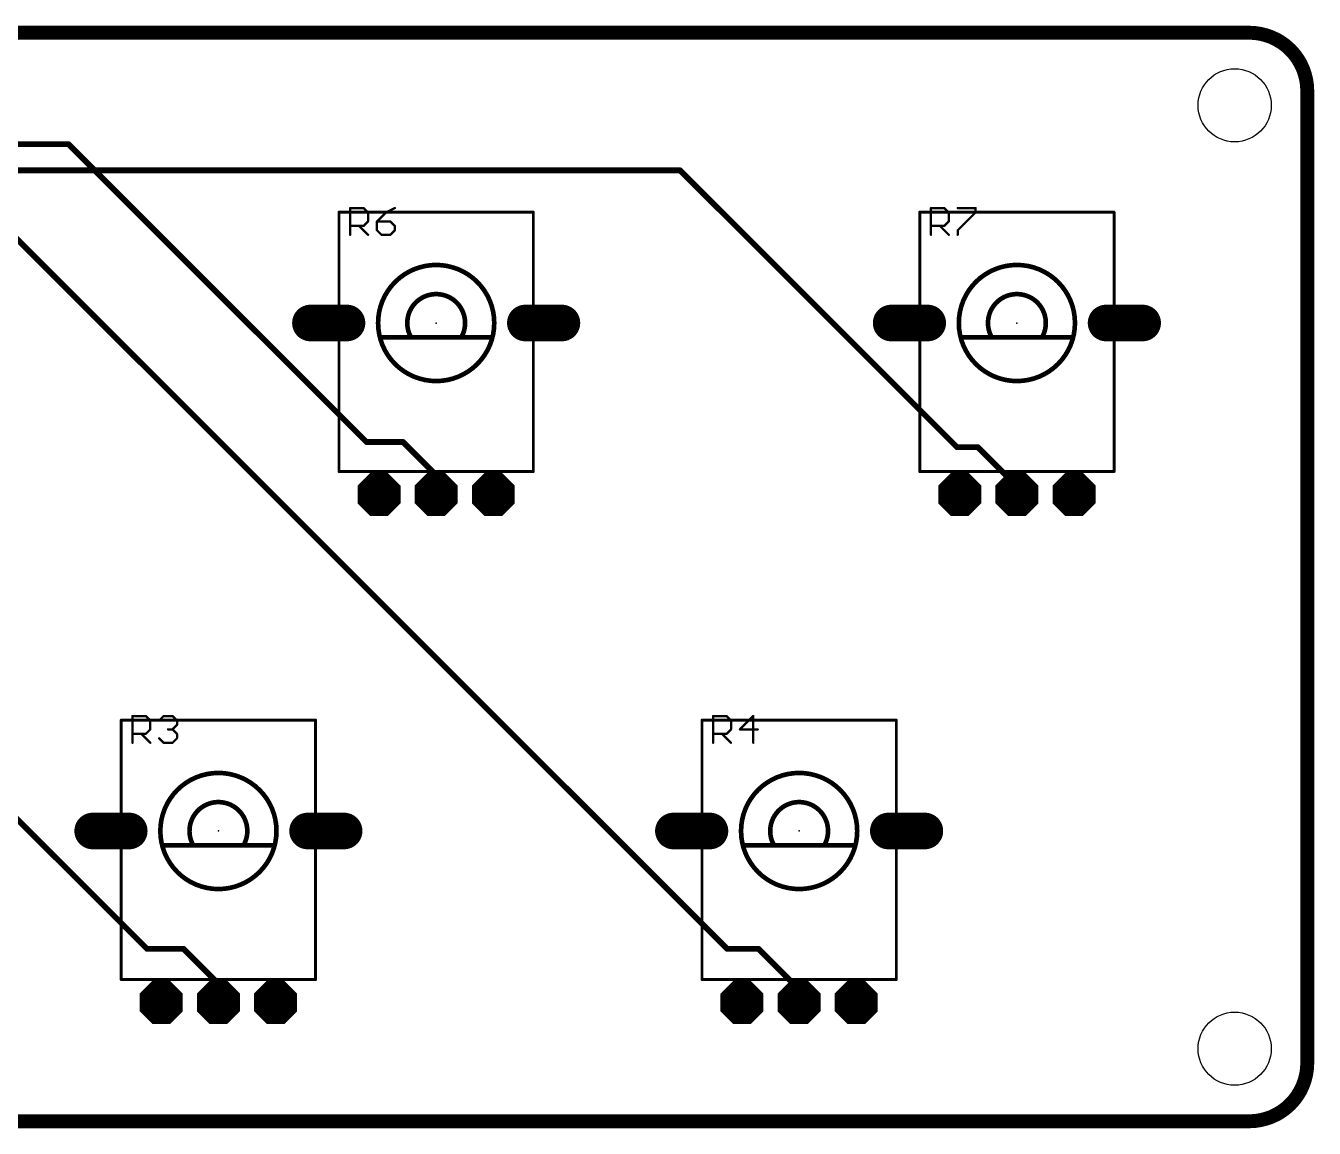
# Model space of a CAD drawing. Extents: x 0 to 115, y 0 to 48.
# Drawn here: x 58.2 to 114.6, y -0.3 to 47.9 of the extents above; entities that cross this region are included whole.
import ezdxf

# ---------------------------------------------------------------- set-up
doc = ezdxf.new("R2010")
doc.units = 0
for name, color, linetype in [('1', 12, 'CONTINUOUS'), ('16', 132, 'CONTINUOUS'), ('17', 122, 'CONTINUOUS'), ('20', 53, 'CONTINUOUS'), ('21', 251, 'CONTINUOUS'), ('23', 53, 'CONTINUOUS')]:
    doc.layers.add(name, color=color, linetype=linetype)

# ---------------------------------------------------------------- blocks, each defined once
blk = doc.blocks.new('OCTAGONP')
at = {"const_width": 0.5}
blk.add_lwpolyline([(-0.25, -0.1036), (-0.25, 0.1036), (-0.1036, 0.25), (0.1036, 0.25), (0.25, 0.1036), (0.25, -0.1036), (0.1036, -0.25), (-0.1036, -0.25), (-0.25, -0.1036), (-0.25, 0.1036)], dxfattribs=at)
blk = doc.blocks.new('LONGP100')
at = {"const_width": 1}
blk.add_lwpolyline([(-0.5, 0), (0.5, 0)], dxfattribs=at)
at = {"const_width": 0.5}
for points in [[(-0.5, 0.25, 1), (-0.5, -0.25)], [(0.5, -0.25, 1), (0.5, 0.25)]]:
    blk.add_lwpolyline(points, format="xyb", dxfattribs=at)

msp = doc.modelspace()

# ---------------------------------------------------------------- linework, layer by layer
at = {"layer": '1'}
for points, const_width in [([(111.76, 47.625), (2.54, 47.625)], 0.4064), ([(114.3, 2.54), (114.3, 45.085)], 0.4064), ([(86.868, 41.6052), (20.1168, 41.6052)], 0.254), ([(98.9838, 29.4894), (86.868, 41.6052)], 0.254), ([(99.8982, 29.4894), (98.9838, 29.4894)], 0.254), ([(101.4984, 27.8892), (99.8982, 29.4894)], 0.254), ([(101.4984, 27.432), (101.4984, 27.8892)], 0.254), ([(101.4984, 27.432), (101.6, 27.425)], 0.254), ([(2.54, 0), (111.76, 0)], 0.4064)]:
    msp.add_lwpolyline(points, dxfattribs=dict(at, const_width=const_width))
for points, const_width in [([(114.3, 45.085, 0.4142), (111.76, 47.625)], 0.4064), ([(111.76, 47.7266, 1), (111.76, 47.5234)], 0.2032), ([(111.76, 47.5234, 1), (111.76, 47.7266)], 0.2032), ([(114.4016, 45.085, 1), (114.1984, 45.085)], 0.2032), ([(114.1984, 45.085, 1), (114.4016, 45.085)], 0.2032), ([(86.9129, 41.6501, 1), (86.8231, 41.5603)], 0.127), ([(86.868, 41.5417, 1), (86.868, 41.6687)], 0.127), ([(98.9838, 29.5529, 1), (98.9838, 29.4259)], 0.127), ([(98.9389, 29.4445, 1), (99.0287, 29.5343)], 0.127), ([(99.9431, 29.5343, 1), (99.8533, 29.4445)], 0.127), ([(99.8982, 29.4259, 1), (99.8982, 29.5529)], 0.127), ([(101.5619, 27.8892, 1), (101.4349, 27.8892)], 0.127), ([(101.4535, 27.8443, 1), (101.5433, 27.9341)], 0.127), ([(101.5028, 27.4953, 1), (101.494, 27.3687)], 0.127), ([(101.4349, 27.432, 1), (101.5619, 27.432)], 0.127), ([(101.5956, 27.3617, 1), (101.6044, 27.4883)], 0.127), ([(111.76, 0, 0.4142), (114.3, 2.54)], 0.4064), ([(114.4016, 2.54, 1), (114.1984, 2.54)], 0.2032), ([(114.1984, 2.54, 1), (114.4016, 2.54)], 0.2032), ([(111.76, 0.1016, 1), (111.76, -0.1016)], 0.2032), ([(111.76, -0.1016, 1), (111.76, 0.1016)], 0.2032)]:
    msp.add_lwpolyline(points, format="xyb", dxfattribs=dict(at, const_width=const_width))
at = {"layer": '16'}
for points, const_width in [([(111.76, 47.625), (2.54, 47.625)], 0.6096), ([(114.3, 2.54), (114.3, 45.085)], 0.6096), ([(60.1218, 42.7482), (23.0886, 42.7482)], 0.254), ([(73.152, 29.718), (60.1218, 42.7482)], 0.254), ([(88.9254, 7.5438), (54.1782, 42.291)], 0.254), ([(74.7522, 29.718), (73.152, 29.718)], 0.254), ([(76.1238, 28.3464), (74.7522, 29.718)], 0.254), ([(76.1238, 27.432), (76.1238, 28.3464)], 0.254), ([(63.5508, 7.5438), (43.2054, 27.8892)], 0.254), ([(76.1238, 27.432), (76.2, 27.425)], 0.254), ([(65.151, 7.5438), (63.5508, 7.5438)], 0.254), ([(66.5226, 6.1722), (65.151, 7.5438)], 0.254), ([(90.297, 7.5438), (88.9254, 7.5438)], 0.254), ([(91.8972, 5.9436), (90.297, 7.5438)], 0.254), ([(66.5226, 5.2578), (66.5226, 6.1722)], 0.254), ([(91.8972, 5.2578), (91.8972, 5.9436)], 0.254), ([(66.5226, 5.2578), (66.675, 5.2)], 0.254), ([(91.8972, 5.2578), (92.075, 5.2)], 0.254), ([(2.54, 0), (111.76, 0)], 0.6096)]:
    msp.add_lwpolyline(points, dxfattribs=dict(at, const_width=const_width))
for points, const_width in [([(114.3, 45.085, 0.4142), (111.76, 47.625)], 0.6096), ([(111.76, 47.7774, 1), (111.76, 47.4726)], 0.3048), ([(111.76, 47.4726, 1), (111.76, 47.7774)], 0.3048), ([(114.4524, 45.085, 1), (114.1476, 45.085)], 0.3048), ([(114.1476, 45.085, 1), (114.4524, 45.085)], 0.3048), ([(60.1667, 42.7931, 1), (60.0769, 42.7033)], 0.127), ([(60.1218, 42.6847, 1), (60.1218, 42.8117)], 0.127), ([(73.152, 29.7815, 1), (73.152, 29.6545)], 0.127), ([(73.1071, 29.6731, 1), (73.1969, 29.7629)], 0.127), ([(74.7971, 29.7629, 1), (74.7073, 29.6731)], 0.127), ([(74.7522, 29.6545, 1), (74.7522, 29.7815)], 0.127), ([(76.1873, 28.3464, 1), (76.0603, 28.3464)], 0.127), ([(76.0789, 28.3015, 1), (76.1687, 28.3913)], 0.127), ([(76.1296, 27.4952, 1), (76.118, 27.3688)], 0.127), ([(76.0603, 27.432, 1), (76.1873, 27.432)], 0.127), ([(76.1942, 27.3618, 1), (76.2058, 27.4882)], 0.127), ([(63.5508, 7.6073, 1), (63.5508, 7.4803)], 0.127), ([(63.5059, 7.4989, 1), (63.5957, 7.5887)], 0.127), ([(65.1959, 7.5887, 1), (65.1061, 7.4989)], 0.127), ([(65.151, 7.4803, 1), (65.151, 7.6073)], 0.127), ([(88.9254, 7.6073, 1), (88.9254, 7.4803)], 0.127), ([(88.8805, 7.4989, 1), (88.9703, 7.5887)], 0.127), ([(90.3419, 7.5887, 1), (90.2521, 7.4989)], 0.127), ([(90.297, 7.4803, 1), (90.297, 7.6073)], 0.127), ([(66.5861, 6.1722, 1), (66.4591, 6.1722)], 0.127), ([(66.4777, 6.1273, 1), (66.5675, 6.2171)], 0.127), ([(91.9607, 5.9436, 1), (91.8337, 5.9436)], 0.127), ([(91.8523, 5.8987, 1), (91.9421, 5.9885)], 0.127), ([(66.5451, 5.3172, 1), (66.5001, 5.1984)], 0.127), ([(66.4591, 5.2578, 1), (66.5861, 5.2578)], 0.127), ([(66.6525, 5.1406, 1), (66.6975, 5.2594)], 0.127), ([(91.9168, 5.3182, 1), (91.8776, 5.1974)], 0.127), ([(91.8337, 5.2578, 1), (91.9607, 5.2578)], 0.127), ([(92.0554, 5.1396, 1), (92.0946, 5.2604)], 0.127), ([(111.76, 0, 0.4142), (114.3, 2.54)], 0.6096), ([(114.4524, 2.54, 1), (114.1476, 2.54)], 0.3048), ([(114.1476, 2.54, 1), (114.4524, 2.54)], 0.3048), ([(111.76, 0.1524, 1), (111.76, -0.1524)], 0.3048), ([(111.76, -0.1524, 1), (111.76, 0.1524)], 0.3048)]:
    msp.add_lwpolyline(points, format="xyb", dxfattribs=dict(at, const_width=const_width))
at = {"layer": '20'}
for p, q in [((111.76, 47.625), (2.54, 47.625)), ((114.3, 2.54), (114.3, 45.085)), ((2.54, 0), (111.76, 0))]:
    msp.add_line(p, q, dxfattribs=at)
for centre in [(111.125, 44.45), (111.125, 3.175)]:
    msp.add_circle(centre, 1.6, dxfattribs=at)
for centre, start, end in [((111.76, 45.085), 0, 90), ((111.76, 2.54), 270, 0)]:
    msp.add_arc(centre, 2.54, start, end, dxfattribs=at)
at = {"layer": '21'}
for points, const_width in [([(71.95, 39.8068, 1), (71.95, 39.7432)], 0.0635), ([(71.9818, 39.775, 1), (71.9183, 39.775)], 0.0635), ([(72.4662, 39.9552, 1), (72.4154, 39.9552)], 0.0508), ([(72.4408, 39.9806, 1), (72.4408, 39.9298)], 0.0508), ([(73.0435, 39.9732, 1), (73.0075, 39.9372)], 0.0508), ([(73.0255, 39.9298, 1), (73.0255, 39.9806)], 0.0508), ([(73.2458, 39.7603, 1), (73.195, 39.7603)], 0.0508), ([(73.2024, 39.7423, 1), (73.2384, 39.7783)], 0.0508), ([(73.9886, 39.783, 1), (74.0114, 39.7376)], 0.0508), ([(74.018, 39.7423, 1), (73.982, 39.7783)], 0.0508), ([(74.4012, 39.9325, 1), (74.3784, 39.9779)], 0.0508), ([(80.4818, 39.775, 1), (80.4183, 39.775)], 0.0635), ([(80.45, 39.7432, 1), (80.45, 39.8068)], 0.0635), ([(97.35, 39.8068, 1), (97.35, 39.7432)], 0.0635), ([(97.3818, 39.775, 1), (97.3183, 39.775)], 0.0635), ([(97.8662, 39.9552, 1), (97.8154, 39.9552)], 0.0508), ([(97.8408, 39.9806, 1), (97.8408, 39.9298)], 0.0508), ([(98.4435, 39.9732, 1), (98.4075, 39.9372)], 0.0508), ([(98.4255, 39.9298, 1), (98.4255, 39.9806)], 0.0508), ([(98.6458, 39.7603, 1), (98.595, 39.7603)], 0.0508), ([(98.6024, 39.7423, 1), (98.6384, 39.7783)], 0.0508), ([(99.0102, 39.9806, 1), (99.0102, 39.9298)], 0.0508), ([(99.8152, 39.9552, 1), (99.7644, 39.9552)], 0.0508), ([(99.7644, 39.7603, 1), (99.8152, 39.7603)], 0.0508), ([(99.8078, 39.7423, 1), (99.7718, 39.7783)], 0.0508), ([(99.7898, 39.9298, 1), (99.7898, 39.9806)], 0.0508), ([(105.8818, 39.775, 1), (105.8183, 39.775)], 0.0635), ([(105.85, 39.7432, 1), (105.85, 39.8068)], 0.0635), ([(72.4408, 39.201, 1), (72.4408, 39.1502)], 0.0508), ([(72.8486, 39.1936, 1), (72.8126, 39.1576)], 0.0508), ([(73.0075, 39.1936, 1), (73.0435, 39.1576)], 0.0508), ([(73.0255, 39.1502, 1), (73.0255, 39.201)], 0.0508), ([(73.195, 39.3705, 1), (73.2458, 39.3705)], 0.0508), ([(73.2384, 39.3525, 1), (73.2024, 39.3885)], 0.0508), ([(73.5922, 39.3885, 1), (73.6282, 39.3525)], 0.0508), ([(73.6282, 38.9987, 1), (73.5922, 38.9627)], 0.0508), ([(73.6356, 39.3705, 1), (73.5848, 39.3705)], 0.0508), ([(73.6102, 39.3959, 1), (73.6102, 39.3451)], 0.0508), ([(73.5848, 38.9807, 1), (73.6356, 38.9807)], 0.0508), ([(74.2129, 39.3885, 1), (74.1769, 39.3525)], 0.0508), ([(74.1949, 39.3451, 1), (74.1949, 39.3959)], 0.0508), ([(74.4152, 39.1756, 1), (74.3644, 39.1756)], 0.0508), ([(74.3644, 38.9807, 1), (74.4152, 38.9807)], 0.0508), ([(74.3718, 39.1576, 1), (74.4078, 39.1936)], 0.0508), ([(74.4078, 38.9627, 1), (74.3718, 38.9987)], 0.0508), ([(97.8408, 39.201, 1), (97.8408, 39.1502)], 0.0508), ([(98.2486, 39.1936, 1), (98.2126, 39.1576)], 0.0508), ([(98.4075, 39.1936, 1), (98.4435, 39.1576)], 0.0508), ([(98.4255, 39.1502, 1), (98.4255, 39.201)], 0.0508), ([(98.595, 39.3705, 1), (98.6458, 39.3705)], 0.0508), ([(98.6384, 39.3525, 1), (98.6024, 39.3885)], 0.0508), ([(98.9922, 38.9987, 1), (99.0282, 38.9627)], 0.0508), ([(99.0356, 38.9807, 1), (98.9848, 38.9807)], 0.0508), ([(72.4154, 38.7858, 1), (72.4662, 38.7858)], 0.0508), ([(73.2024, 38.7678, 1), (73.2384, 38.8038)], 0.0508), ([(73.8051, 38.8112, 1), (73.8051, 38.7604)], 0.0508), ([(73.7871, 38.7678, 1), (73.8231, 38.8038)], 0.0508), ([(74.1769, 38.8038, 1), (74.2129, 38.7678)], 0.0508), ([(74.1949, 38.7604, 1), (74.1949, 38.8112)], 0.0508), ([(97.8154, 38.7858, 1), (97.8662, 38.7858)], 0.0508), ([(98.6024, 38.7678, 1), (98.6384, 38.8038)], 0.0508), ([(98.9848, 38.7858, 1), (99.0356, 38.7858)], 0.0508), ([(76.2, 32.385, 1), (76.2, 37.465, 1), (76.2, 32.385)], 0.2032), ([(101.6, 32.385, 1), (101.6, 37.465, 1), (101.6, 32.385)], 0.2032), ([(77.3, 34.3, 1.7183), (75.1, 34.3)], 0.2032), ([(102.7, 34.3, 1.7183), (100.5, 34.3)], 0.2032), ([(73.775, 34.3508, 1), (73.775, 34.2492)], 0.1016), ([(75.1, 34.3508, 1), (75.1, 34.2492)], 0.1016), ([(77.3, 34.2492, 1), (77.3, 34.3508)], 0.1016), ([(78.65, 34.2492, 1), (78.65, 34.3508)], 0.1016), ([(99.175, 34.3508, 1), (99.175, 34.2492)], 0.1016), ([(100.5, 34.3508, 1), (100.5, 34.2492)], 0.1016), ([(102.7, 34.2492, 1), (102.7, 34.3508)], 0.1016), ([(104.05, 34.2492, 1), (104.05, 34.3508)], 0.1016), ([(75.0558, 34.2749, 1), (75.1442, 34.3251)], 0.1016), ([(77.2558, 34.3251, 1), (77.3442, 34.2749)], 0.1016), ([(100.4558, 34.2749, 1), (100.5442, 34.3251)], 0.1016), ([(102.6558, 34.3251, 1), (102.7442, 34.2749)], 0.1016), ([(71.95, 28.4567, 1), (71.95, 28.3933)], 0.0635), ([(71.9183, 28.425, 1), (71.9818, 28.425)], 0.0635), ([(80.4183, 28.425, 1), (80.4818, 28.425)], 0.0635), ([(80.45, 28.3933, 1), (80.45, 28.4567)], 0.0635), ([(97.35, 28.4567, 1), (97.35, 28.3933)], 0.0635), ([(97.3183, 28.425, 1), (97.3818, 28.425)], 0.0635), ([(105.8183, 28.425, 1), (105.8818, 28.425)], 0.0635), ([(105.85, 28.3933, 1), (105.85, 28.4567)], 0.0635), ([(62.425, 17.5817, 1), (62.425, 17.5183)], 0.0635), ([(62.4568, 17.55, 1), (62.3933, 17.55)], 0.0635), ([(62.9412, 17.7302, 1), (62.8904, 17.7302)], 0.0508), ([(62.9158, 17.7556, 1), (62.9158, 17.7048)], 0.0508), ([(63.5185, 17.7482, 1), (63.4825, 17.7122)], 0.0508), ([(63.5005, 17.7048, 1), (63.5005, 17.7556)], 0.0508), ([(63.7208, 17.5353, 1), (63.67, 17.5353)], 0.0508), ([(63.6774, 17.5173, 1), (63.7134, 17.5533)], 0.0508), ([(64.0672, 17.5533, 1), (64.1032, 17.5173)], 0.0508), ([(64.2801, 17.7556, 1), (64.2801, 17.7048)], 0.0508), ([(64.2981, 17.7122, 1), (64.2621, 17.7482)], 0.0508), ([(64.6879, 17.7482, 1), (64.6519, 17.7122)], 0.0508), ([(64.6699, 17.7048, 1), (64.6699, 17.7556)], 0.0508), ([(64.8902, 17.5353, 1), (64.8394, 17.5353)], 0.0508), ([(64.8468, 17.5173, 1), (64.8828, 17.5533)], 0.0508), ([(70.9567, 17.55, 1), (70.8932, 17.55)], 0.0635), ([(70.925, 17.5183, 1), (70.925, 17.5817)], 0.0635), ([(87.825, 17.5817, 1), (87.825, 17.5183)], 0.0635), ([(87.8568, 17.55, 1), (87.7933, 17.55)], 0.0635), ([(88.3412, 17.7302, 1), (88.2904, 17.7302)], 0.0508), ([(88.3158, 17.7556, 1), (88.3158, 17.7048)], 0.0508), ([(88.9185, 17.7482, 1), (88.8825, 17.7122)], 0.0508), ([(88.9005, 17.7048, 1), (88.9005, 17.7556)], 0.0508), ([(89.1208, 17.5353, 1), (89.07, 17.5353)], 0.0508), ([(89.0774, 17.5173, 1), (89.1134, 17.5533)], 0.0508), ([(90.0953, 17.7302, 1), (90.0445, 17.7302)], 0.0508), ([(90.0879, 17.7122, 1), (90.0519, 17.7482)], 0.0508), ([(96.3568, 17.55, 1), (96.2933, 17.55)], 0.0635), ([(96.325, 17.5183, 1), (96.325, 17.5817)], 0.0635), ([(62.9158, 16.976, 1), (62.9158, 16.9252)], 0.0508), ([(63.3236, 16.9686, 1), (63.2876, 16.9326)], 0.0508), ([(63.4825, 16.9686, 1), (63.5185, 16.9326)], 0.0508), ([(63.5005, 16.9252, 1), (63.5005, 16.976)], 0.0508), ([(63.67, 17.1455, 1), (63.7208, 17.1455)], 0.0508), ([(63.7134, 17.1275, 1), (63.6774, 17.1635)], 0.0508), ([(64.475, 17.1709, 1), (64.475, 17.1201)], 0.0508), ([(64.6879, 17.1635, 1), (64.6519, 17.1275)], 0.0508), ([(64.6519, 17.1635, 1), (64.6879, 17.1275)], 0.0508), ([(64.6699, 17.1201, 1), (64.6699, 17.1709)], 0.0508), ([(64.8394, 17.3404, 1), (64.8902, 17.3404)], 0.0508), ([(64.8902, 16.9506, 1), (64.8394, 16.9506)], 0.0508), ([(64.8828, 17.3224, 1), (64.8468, 17.3584)], 0.0508), ([(64.8468, 16.9326, 1), (64.8828, 16.9686)], 0.0508), ([(88.3158, 16.976, 1), (88.3158, 16.9252)], 0.0508), ([(88.7236, 16.9686, 1), (88.6876, 16.9326)], 0.0508), ([(88.8825, 16.9686, 1), (88.9185, 16.9326)], 0.0508), ([(88.9005, 16.9252, 1), (88.9005, 16.976)], 0.0508), ([(89.07, 17.1455, 1), (89.1208, 17.1455)], 0.0508), ([(89.1134, 17.1275, 1), (89.0774, 17.1635)], 0.0508), ([(89.4672, 17.1635, 1), (89.5032, 17.1275)], 0.0508), ([(89.4852, 17.1709, 1), (89.4852, 17.1201)], 0.0508), ([(90.2648, 17.1201, 1), (90.2648, 17.1709)], 0.0508), ([(62.8904, 16.5608, 1), (62.9412, 16.5608)], 0.0508), ([(63.6774, 16.5428, 1), (63.7134, 16.5788)], 0.0508), ([(64.1032, 16.7737, 1), (64.0672, 16.7377)], 0.0508), ([(64.2801, 16.5862, 1), (64.2801, 16.5354)], 0.0508), ([(64.2621, 16.5428, 1), (64.2981, 16.5788)], 0.0508), ([(64.6519, 16.5788, 1), (64.6879, 16.5428)], 0.0508), ([(64.6699, 16.5354, 1), (64.6699, 16.5862)], 0.0508), ([(64.8394, 16.7557, 1), (64.8902, 16.7557)], 0.0508), ([(64.8828, 16.7377, 1), (64.8468, 16.7737)], 0.0508), ([(88.2904, 16.5608, 1), (88.3412, 16.5608)], 0.0508), ([(89.0774, 16.5428, 1), (89.1134, 16.5788)], 0.0508), ([(90.0445, 16.5608, 1), (90.0953, 16.5608)], 0.0508), ([(66.675, 10.16, 1), (66.675, 15.24, 1), (66.675, 10.16)], 0.2032), ([(92.075, 10.16, 1), (92.075, 15.24, 1), (92.075, 10.16)], 0.2032), ([(67.775, 12.075, 1.7183), (65.575, 12.075)], 0.2032), ([(93.175, 12.075, 1.7183), (90.975, 12.075)], 0.2032), ([(64.25, 12.1258, 1), (64.25, 12.0242)], 0.1016), ([(65.575, 12.1258, 1), (65.575, 12.0242)], 0.1016), ([(65.5308, 12.0499, 1), (65.6192, 12.1001)], 0.1016), ([(67.7308, 12.1001, 1), (67.8192, 12.0499)], 0.1016), ([(67.775, 12.0242, 1), (67.775, 12.1258)], 0.1016), ([(69.125, 12.0242, 1), (69.125, 12.1258)], 0.1016), ([(89.65, 12.1258, 1), (89.65, 12.0242)], 0.1016), ([(90.975, 12.1258, 1), (90.975, 12.0242)], 0.1016), ([(90.9308, 12.0499, 1), (91.0192, 12.1001)], 0.1016), ([(93.1308, 12.1001, 1), (93.2192, 12.0499)], 0.1016), ([(93.175, 12.0242, 1), (93.175, 12.1258)], 0.1016), ([(94.525, 12.0242, 1), (94.525, 12.1258)], 0.1016), ([(62.425, 6.2317, 1), (62.425, 6.1683)], 0.0635), ([(62.3933, 6.2, 1), (62.4568, 6.2)], 0.0635), ([(70.8932, 6.2, 1), (70.9567, 6.2)], 0.0635), ([(70.925, 6.1683, 1), (70.925, 6.2317)], 0.0635), ([(87.825, 6.2317, 1), (87.825, 6.1683)], 0.0635), ([(87.7933, 6.2, 1), (87.8568, 6.2)], 0.0635), ([(96.2933, 6.2, 1), (96.3568, 6.2)], 0.0635), ([(96.325, 6.1683, 1), (96.325, 6.2317)], 0.0635)]:
    msp.add_lwpolyline(points, format="xyb", dxfattribs=dict(at, const_width=const_width))
for points, const_width in [([(71.95, 39.775), (80.45, 39.775)], 0.127), ([(71.95, 28.425), (71.95, 39.775)], 0.127), ([(72.4408, 38.7858), (72.4408, 39.9552)], 0.1016), ([(72.4408, 39.9552), (73.0255, 39.9552)], 0.1016), ([(73.0255, 39.9552), (73.2204, 39.7603)], 0.1016), ([(73.2204, 39.7603), (73.2204, 39.3705)], 0.1016), ([(74, 39.7603), (73.6102, 39.3705)], 0.1016), ([(74.3898, 39.9552), (74, 39.7603)], 0.1016), ([(80.45, 39.775), (80.45, 28.425)], 0.127), ([(97.35, 39.775), (105.85, 39.775)], 0.127), ([(97.35, 28.425), (97.35, 39.775)], 0.127), ([(97.8408, 38.7858), (97.8408, 39.9552)], 0.1016), ([(97.8408, 39.9552), (98.4255, 39.9552)], 0.1016), ([(98.4255, 39.9552), (98.6204, 39.7603)], 0.1016), ([(98.6204, 39.7603), (98.6204, 39.3705)], 0.1016), ([(99.0102, 39.9552), (99.7898, 39.9552)], 0.1016), ([(99.7898, 39.7603), (99.0102, 38.9807)], 0.1016), ([(99.7898, 39.9552), (99.7898, 39.7603)], 0.1016), ([(105.85, 39.775), (105.85, 28.425)], 0.127), ([(73.0255, 39.1756), (72.4408, 39.1756)], 0.1016), ([(72.8306, 39.1756), (73.2204, 38.7858)], 0.1016), ([(73.2204, 39.3705), (73.0255, 39.1756)], 0.1016), ([(73.6102, 39.3705), (73.6102, 38.9807)], 0.1016), ([(74.1949, 39.3705), (73.6102, 39.3705)], 0.1016), ([(73.6102, 38.9807), (73.8051, 38.7858)], 0.1016), ([(74.3898, 39.1756), (74.1949, 39.3705)], 0.1016), ([(74.1949, 38.7858), (74.3898, 38.9807)], 0.1016), ([(74.3898, 38.9807), (74.3898, 39.1756)], 0.1016), ([(98.4255, 39.1756), (97.8408, 39.1756)], 0.1016), ([(98.2306, 39.1756), (98.6204, 38.7858)], 0.1016), ([(98.6204, 39.3705), (98.4255, 39.1756)], 0.1016), ([(99.0102, 38.9807), (99.0102, 38.7858)], 0.1016), ([(73.8051, 38.7858), (74.1949, 38.7858)], 0.1016), ([(78.65, 34.3), (73.775, 34.3)], 0.2032), ([(77.3, 34.3), (75.1, 34.3)], 0.2032), ([(104.05, 34.3), (99.175, 34.3)], 0.2032), ([(102.7, 34.3), (100.5, 34.3)], 0.2032), ([(80.45, 28.425), (71.95, 28.425)], 0.127), ([(105.85, 28.425), (97.35, 28.425)], 0.127), ([(62.425, 17.55), (70.925, 17.55)], 0.127), ([(62.425, 6.2), (62.425, 17.55)], 0.127), ([(62.9158, 16.5608), (62.9158, 17.7302)], 0.1016), ([(62.9158, 17.7302), (63.5005, 17.7302)], 0.1016), ([(63.5005, 17.7302), (63.6954, 17.5353)], 0.1016), ([(63.6954, 17.5353), (63.6954, 17.1455)], 0.1016), ([(64.0852, 17.5353), (64.2801, 17.7302)], 0.1016), ([(64.2801, 17.7302), (64.6699, 17.7302)], 0.1016), ([(64.6699, 17.7302), (64.8648, 17.5353)], 0.1016), ([(64.8648, 17.5353), (64.8648, 17.3404)], 0.1016), ([(70.925, 17.55), (70.925, 6.2)], 0.127), ([(87.825, 17.55), (96.325, 17.55)], 0.127), ([(87.825, 6.2), (87.825, 17.55)], 0.127), ([(88.3158, 16.5608), (88.3158, 17.7302)], 0.1016), ([(88.3158, 17.7302), (88.9005, 17.7302)], 0.1016), ([(88.9005, 17.7302), (89.0954, 17.5353)], 0.1016), ([(89.0954, 17.5353), (89.0954, 17.1455)], 0.1016), ([(90.0699, 17.7302), (89.4852, 17.1455)], 0.1016), ([(90.0699, 16.5608), (90.0699, 17.7302)], 0.1016), ([(96.325, 17.55), (96.325, 6.2)], 0.127), ([(63.5005, 16.9506), (62.9158, 16.9506)], 0.1016), ([(63.3056, 16.9506), (63.6954, 16.5608)], 0.1016), ([(63.6954, 17.1455), (63.5005, 16.9506)], 0.1016), ([(64.6699, 17.1455), (64.475, 17.1455)], 0.1016), ([(64.8648, 17.3404), (64.6699, 17.1455)], 0.1016), ([(64.6699, 17.1455), (64.8648, 16.9506)], 0.1016), ([(64.8648, 16.9506), (64.8648, 16.7557)], 0.1016), ([(88.9005, 16.9506), (88.3158, 16.9506)], 0.1016), ([(88.7056, 16.9506), (89.0954, 16.5608)], 0.1016), ([(89.0954, 17.1455), (88.9005, 16.9506)], 0.1016), ([(89.4852, 17.1455), (90.2648, 17.1455)], 0.1016), ([(64.2801, 16.5608), (64.0852, 16.7557)], 0.1016), ([(64.6699, 16.5608), (64.2801, 16.5608)], 0.1016), ([(64.8648, 16.7557), (64.6699, 16.5608)], 0.1016), ([(69.125, 12.075), (64.25, 12.075)], 0.2032), ([(67.775, 12.075), (65.575, 12.075)], 0.2032), ([(94.525, 12.075), (89.65, 12.075)], 0.2032), ([(93.175, 12.075), (90.975, 12.075)], 0.2032), ([(70.925, 6.2), (62.425, 6.2)], 0.127), ([(96.325, 6.2), (87.825, 6.2)], 0.127)]:
    msp.add_lwpolyline(points, dxfattribs=dict(at, const_width=const_width))
at = {"layer": '23'}
for p in [(76.2, 34.925), (101.6, 34.925), (66.675, 12.7), (92.075, 12.7)]:
    msp.add_point(p, dxfattribs=at)

# ---------------------------------------------------------------- block references
at = {"layer": '17'}
for name, p, xscale, yscale, rotation in [('LONGP100', (71.5, 34.925), 1.6002, 1.6002, 180), ('LONGP100', (71.5, 34.925), 1.6002, 1.6002, 180), ('LONGP100', (80.9, 34.925), 1.6002, 1.6002, 180), ('LONGP100', (80.9, 34.925), 1.6002, 1.6002, 180), ('LONGP100', (96.9, 34.925), 1.6002, 1.6002, 180), ('LONGP100', (96.9, 34.925), 1.6002, 1.6002, 180), ('LONGP100', (106.3, 34.925), 1.6002, 1.6002, 180), ('LONGP100', (106.3, 34.925), 1.6002, 1.6002, 180), ('OCTAGONP', (73.7, 27.425), 1.8796, 1.8796, 90), ('OCTAGONP', (73.7, 27.425), 1.8796, 1.8796, 90), ('OCTAGONP', (76.2, 27.425), 1.8796, 1.8796, 90), ('OCTAGONP', (76.2, 27.425), 1.8796, 1.8796, 90), ('OCTAGONP', (78.7, 27.425), 1.8796, 1.8796, 90), ('OCTAGONP', (78.7, 27.425), 1.8796, 1.8796, 90), ('OCTAGONP', (99.1, 27.425), 1.8796, 1.8796, 90), ('OCTAGONP', (99.1, 27.425), 1.8796, 1.8796, 90), ('OCTAGONP', (101.6, 27.425), 1.8796, 1.8796, 90), ('OCTAGONP', (101.6, 27.425), 1.8796, 1.8796, 90), ('OCTAGONP', (104.1, 27.425), 1.8796, 1.8796, 90), ('OCTAGONP', (104.1, 27.425), 1.8796, 1.8796, 90), ('LONGP100', (61.975, 12.7), 1.6002, 1.6002, 180), ('LONGP100', (61.975, 12.7), 1.6002, 1.6002, 180), ('LONGP100', (71.375, 12.7), 1.6002, 1.6002, 180), ('LONGP100', (71.375, 12.7), 1.6002, 1.6002, 180), ('LONGP100', (87.375, 12.7), 1.6002, 1.6002, 180), ('LONGP100', (87.375, 12.7), 1.6002, 1.6002, 180), ('LONGP100', (96.775, 12.7), 1.6002, 1.6002, 180), ('LONGP100', (96.775, 12.7), 1.6002, 1.6002, 180), ('OCTAGONP', (64.175, 5.2), 1.8796, 1.8796, 90), ('OCTAGONP', (64.175, 5.2), 1.8796, 1.8796, 90), ('OCTAGONP', (66.675, 5.2), 1.8796, 1.8796, 90), ('OCTAGONP', (66.675, 5.2), 1.8796, 1.8796, 90), ('OCTAGONP', (69.175, 5.2), 1.8796, 1.8796, 90), ('OCTAGONP', (69.175, 5.2), 1.8796, 1.8796, 90), ('OCTAGONP', (89.575, 5.2), 1.8796, 1.8796, 90), ('OCTAGONP', (89.575, 5.2), 1.8796, 1.8796, 90), ('OCTAGONP', (92.075, 5.2), 1.8796, 1.8796, 90), ('OCTAGONP', (92.075, 5.2), 1.8796, 1.8796, 90), ('OCTAGONP', (94.575, 5.2), 1.8796, 1.8796, 90), ('OCTAGONP', (94.575, 5.2), 1.8796, 1.8796, 90)]:
    msp.add_blockref(name, p, dxfattribs=dict(at, xscale=xscale, yscale=yscale, rotation=rotation))

doc.saveas('drawing.dxf')
